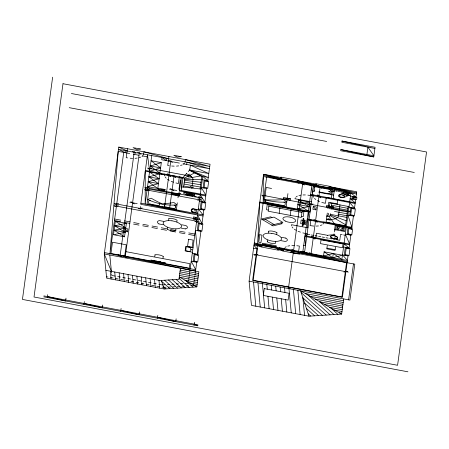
<?xml version="1.0" encoding="UTF-8"?>
<svg xmlns="http://www.w3.org/2000/svg" width="449" height="449" viewBox="0 0 449 449"><rect width="100%" height="100%" fill="white"/><g stroke="black" fill="none" stroke-linecap="round" stroke-linejoin="round"><path stroke-width="0.67" d="M52.634 77.194L22.45 299.421L407.933 371.806M47.263 297.519L47.645 294.696M65.992 298.142L65.605 300.965L47.392 296.57M83.952 304.405L84.333 301.588M204.991 180.925L207.713 181.435L210.048 164.227L118.789 147.092L104.275 253.96L106.643 278.189L164.166 288.993L196.819 286.905L198.879 271.729L104.275 253.96L111.397 271.381L111.593 272.88M102.681 305.034L102.299 307.851L84.081 303.457M123.728 152.407L109.977 253.634L118.21 151.369L129.716 153.53M113.502 234.737L115.331 221.273L126.371 223.344L124.541 236.808L113.502 234.737L125.153 232.313L114.72 225.774L126.371 223.344M125.327 150.628L125.052 152.654L118.485 149.343L209.745 166.478L185.488 159.619L184.949 162.409M127.421 148.714L126.203 157.678L127.606 157.913M120.023 256.564L134.324 151.279M124.811 228.35L124.424 231.235L127.533 231.819L127.926 228.934L124.811 228.35L127.533 231.819M124.721 256.048L126.248 244.8L112.486 242.213L110.959 253.461L189.315 268.176L189.927 263.675L125.327 251.547M125.153 257.524L139.454 152.239M120.719 311.314L121.101 308.491M140.043 209.537L140.447 206.557M161.314 162.684L150.342 165.984L159.889 173.168L161.314 162.684L151.055 160.753L160.602 167.909L149.629 171.243L151.756 155.59M139.448 311.937L139.067 314.755L120.848 310.36M157.807 188.501L159.793 173.898L148.866 176.85L158.469 183.624L147.547 186.576L157.807 188.501L148.209 181.699L159.126 178.775L149.528 171.973L145.179 204.003L145.257 171.17L182.956 178.247L179.325 176.816L178.41 183.534L175.935 182.973M158.155 189.478L158.323 188.243L165.086 189.512L164.918 190.746L158.155 189.478L165.086 189.512M159.547 205.041L159.732 203.683M164.704 175.89L164.631 174.06M166.759 158.407L166.45 160.658L162.016 157.515L161.707 159.765L179.353 163.082M154.77 256.654L155.006 254.909M168.931 156.51L167.713 165.473L169.116 165.703M155.971 261.296L155.932 261.582L160.518 262.446L160.557 262.16M155.999 261.077L160.59 261.935M164.474 204.57L164.289 205.934A1.858 0.752 11.2 0 0 166.018 207.006M164.323 208.639L170.867 160.445M169.453 209.599L174.072 175.57M163.009 258.203L163.245 256.458M167.421 229.237L167.657 227.491M168.622 220.397L168.852 218.685M172.556 194.361L172.73 193.092L179.802 194.423L179.628 195.691L172.556 194.361L179.802 194.423M157.414 318.201L157.795 315.383M175.329 208.005L175.581 206.136M177.304 202.825L176.401 209.475L147.019 203.958L149.051 189.007L178.433 194.524L177.989 197.785M178.769 194.973L179.179 191.964M183.506 164.216L184.421 163.352M175.66 230.78L175.896 229.041M176.861 221.941L177.097 220.229A5.736 2.312 11.2 0 0 168.779 218.657M186.829 173.224L183.057 177.518L181.301 190.443L181.093 177.899L179.314 190.982L205.743 195.944L179.432 190.095L205.861 195.057L201.225 187.525L206.748 188.563L204.127 187.289L206.849 187.805L204.795 202.914L202.078 202.404M183.585 187.104L184.73 178.68M186.661 164.452L186.969 162.201L209.442 168.729L183.007 163.767M186.06 194.72L186.228 193.485L192.991 194.754L192.823 195.989L186.06 194.72L192.991 194.754M188.782 177.035L189.192 174.027M180.453 268.266L178.96 279.295L159.979 280.507L105.874 270.349M193.901 186.896L191.83 188.036L192.98 179.578A12.46 5.029 11.2 0 0 186.313 173.763M176.137 318.824L175.755 321.647L157.543 317.252M194.512 195.298L194.4 196.123L196.421 196.499M194.591 194.698L194.703 193.873M195.192 218.461L194.883 218.371M200.08 188.934L201.775 176.451L189.371 170.323M188.339 282.421L188.226 283.24L185.33 283.448M188.479 281.371L188.625 280.328M188.765 279.284L188.906 278.24M189.046 277.19L189.192 276.146M189.332 275.102L189.478 274.025M189.618 272.975L189.764 271.931M189.905 270.887L190.017 270.062M190.202 268.698L197.498 214.964L201.999 223.512L196.482 222.474M197.65 213.853L200.226 194.911L204.896 202.185L199.378 201.152M200.344 194.024L202.735 176.44L189.736 170.003L190.393 165.153L208.779 173.578L189.736 170.003L208.252 177.473L202.735 176.44L207.814 180.706L202.291 179.667M193.081 261.571L194.148 253.713M197.279 230.679L198.346 222.822M200.175 209.357L201.242 201.5M203.094 187.878L204.16 180.021M194.013 261.75L195.085 253.893L197.7 255.161L201.034 230.606L198.312 230.096L200.933 231.37L195.41 230.331L197.801 254.403L192.284 253.365M198.211 230.859L199.277 223.001L201.898 224.236L203.93 209.285L201.208 208.774L203.829 210.042L198.306 209.01L203.167 214.891L140.902 203.201L203.021 216.003L140.756 204.312L147.48 154.787L149.629 171.243M201.107 209.531L202.173 201.674L204.795 202.914M204.026 188.052L205.092 180.195L207.713 181.435M193.772 284.088L193.575 285.547L190.92 285.699M193.912 283.044L194.058 282M194.204 280.922L194.344 279.873M194.484 278.829L194.63 277.785M194.771 276.741L194.911 275.692M195.051 274.648L195.197 273.604M195.337 272.554L196.836 261.531L194.114 261.021L196.735 262.261L191.218 261.223L195.719 269.737L104.46 252.602L195.534 271.101M194.103 325.093L194.484 322.27M43.761 296.862L197.756 325.778L197.886 324.829L43.89 295.908M343.698 298.922L341.638 314.098L308.985 316.186L251.462 305.387L249.094 281.158L263.608 174.285L281.719 177.686L281.568 178.797L263.608 174.285M257.316 245.856L252.624 280.423L342.407 297.283L348.127 255.172L345.326 254.65L348.026 255.902L342.508 254.864L347.408 260.465L254.28 242.976L260.19 245.255L260.341 244.116M263.086 203.369L257.625 243.605L259.747 202.74L310.04 212.181L297.928 204.514L309.574 202.089L298.54 200.018L297.317 209.015L300.768 211.187M266.644 177.164L263.193 202.606L263.305 176.536L356.427 194.024L330.857 188.052L330.7 189.192M265.589 201.399L265.774 200.035M260.97 246.54L260.92 246.922L278.329 250.188L278.386 249.812M253.567 248.235L256.907 248.864L253.977 245.227L261.902 246.714L262.053 245.609M269.024 204.839L268.16 211.21L301.273 217.428L302.143 211.058M267.284 241.747L267.514 240.035M268.48 232.941L268.71 231.229M279.705 178.449L279.547 179.589L263.456 175.396L356.585 192.885L329.139 186.593L328.988 187.699M280.788 177.512L280.838 177.131L298.254 180.403L298.203 180.784M279.199 213.281L280.064 206.91M275.753 241.584L275.523 243.296A5.736 2.312 11.2 0 1 267.206 241.747M276.719 234.485L276.949 232.773M283.246 198.739L283.42 197.47L290.492 198.8L290.323 200.063L283.246 198.739L290.492 198.8M279.469 248.875L279.62 247.736L281.719 249.302L281.877 248.157M287.927 193.637L286.176 206.534L264.175 202.404L266.206 187.446L271.572 188.457M282.427 250.57L282.376 250.952L299.477 254.162L299.528 253.78M283.358 250.744L277.678 248.538L277.527 249.65L283.358 250.744L283.51 249.633M283.819 249.695L284.239 248.342M290.239 215.352L291.104 208.987M297.193 181.733L297.345 180.621L316.702 184.258L316.551 185.364L297.345 180.621M298.826 183.209L298.983 182.07L314.53 186.155L314.687 185.016M288.477 288.196L293.444 251.631M293.478 251.378L302.778 182.911M298.512 252.45L299.376 246.086L296.8 245.698M300.611 252.849L300.763 251.704L347.251 261.604L254.123 244.116L261.902 246.714M302.789 252.085L311.808 185.645L312.409 194.726L313.598 185.981M306.695 236.803L304.574 252.422L302.884 251.356L304.675 251.693M308.974 220.038L306.802 236.039L305.314 233.458L302.839 232.896M312.308 195.483L309.075 219.28L308.25 211.849L259.848 201.977L310.141 211.423L309.653 201.517M313.587 197.223L313.34 194.9M314.216 190.224L314.603 187.401M310.938 219.628L310.13 225.617L313.812 226.083M315.77 184.079L315.821 183.703L330.122 186.386L330.071 186.767M313.295 206.394L312.902 209.279L315.939 209.846L316.326 206.961L313.295 206.394L315.939 209.846M310.966 254.662L320.266 186.195M315.815 237.734L316.427 233.233L327.467 235.31L334.909 234.496M326.311 206.826L326.485 205.558L333.556 206.882L333.388 208.151L326.311 206.826L333.556 206.882M326.019 222.463L327.299 213.051M327.905 208.583L328.769 202.246L337.16 203.824M329.998 193.188L330.38 190.365M330.924 194.597L331.631 189.366M328.545 213.286L328.27 215.284A2.256 0.909 11.2 0 1 326.889 215.778M329.151 208.819L329.936 203.021L349.058 206.613M324.111 251.799L332.715 257.704L342.452 255.245L324.111 251.799L323.544 255.981L333.281 253.522L341.885 259.427L344.007 243.807L349.092 248.044L343.575 247.006M331.379 198.29L331.435 197.846M331.491 197.465L331.564 196.926M331.615 196.544L331.693 195.972M331.744 195.596L331.822 195.023M331.867 194.675L331.946 194.103M331.996 193.727L332.075 193.154M332.12 192.806L332.198 192.234M332.249 191.858L332.563 189.54L334.101 191.745L331.379 191.235M327.416 235.686L327.467 235.31M330.408 213.634L330.138 215.632L345.635 224.781M331.014 209.167L331.805 203.369M333.164 198.621L333.253 197.987M333.304 197.611L333.377 197.072M333.427 196.69L333.506 196.118M333.556 195.742L334.353 189.876M327.276 245.508L326.821 248.864L335.061 250.413L335.515 247.057M366.906 154.467L367.899 147.149L373.899 155.781L340.864 149.579L340.707 150.718L373.748 156.92L375.055 147.255L342.02 141.053L341.857 142.254L374.893 148.462L342.02 141.053M337.087 204.362L337.648 200.243M333.977 234.322L334.039 233.845M334.303 231.914L335.246 224.977M332.715 257.704L333.281 253.522M338.479 215.868L339.966 204.901M345.853 192.655L345.113 192.806M345.898 192.34L345.938 192.054M339.938 239.143L339.781 240.316L336.98 239.794M340.022 238.542L340.14 237.656M340.224 237.055L340.342 236.168M340.426 235.562L340.583 234.389L342.138 234.687M348.143 193.996L348.368 192.346M348.127 206.433L345.506 225.729L326.075 222.081M344.114 243.049L346.286 227.048L351.758 228.434L346.235 227.396M346.387 226.285L349.619 202.493L354.497 208.252L348.98 207.214M349.72 201.73L350.91 192.986L356.018 197.066L350.495 196.028M344.293 255.2L345.36 247.343M347.111 234.479L348.026 227.733M349.698 215.408L350.764 207.55M351.921 199.059L352.285 196.365M345.225 255.374L346.297 247.517L348.991 248.802L350.944 234.423L348.143 233.895L350.837 235.181L345.32 234.142L349.631 244.082L305.011 235.703L349.53 244.845L304.91 236.466L305.488 245.704L303.698 245.367M348.042 234.653L348.957 227.907L351.651 229.192L353.531 215.346L350.736 214.818L353.43 216.109L347.913 215.071L351.909 227.323L307.29 218.944L310.837 220.392M350.63 215.582L351.702 207.724L354.396 208.976L355.754 198.997L352.953 198.475L355.653 199.76L350.13 198.722L355.243 202.768L310.624 194.389L313.239 195.663M352.852 199.233L353.217 196.539L355.917 197.796L356.736 191.774L329.139 186.593M346.555 262.609L341.891 296.957L253.197 280.299L257.558 248.207L257.013 248.106M348.592 299.842L353.475 263.911M143.517 154.63L143.977 151.824L168.622 158.755M295.335 197.756L294.965 198.761L311.443 201.854M142.99 155.567L141.996 156.42M195.135 217.703L194.838 218.135L195.405 218.051L194.855 218.596M322.999 224.169L323.768 222.042L351.803 228.081L307.183 219.707L307.919 227.806L291.44 224.708L291.53 225.796M188.249 171.54L189.742 169.935M296.172 196.909L297.311 196.146M285.003 247.444L286.221 246.703M347.509 195.753L345.034 197.066A5.259 2.122 11.2 0 1 341.105 197.459M347.47 194.844L347.818 194.647M321.86 224.932L320.339 225.555M184.326 178.146L194.602 172.899M342.031 193.205L343.715 192.582L349.35 195.068M349.485 195.287L347.672 195.837M339.523 194.681L342.312 193.485M348.649 195.652L342.671 193.193M140.705 157.122L139.111 157.7M182.215 164.918L180.543 165.479M287.815 246.125L289.706 245.698M147.861 199.373L151.229 198.217A65.307 26.356 11.2 0 0 162.1 203.818A65.307 26.356 11.2 0 0 173.926 202.477L176.816 204.811M176.783 204.974L176.743 204.985A30.577 12.342 11.2 0 1 162.061 204.228A30.577 12.342 11.2 0 1 147.923 199.609L147.85 199.541M286.49 202.011L286.411 202.028A30.577 12.336 11.2 0 1 264.809 199.799M343.58 195.899L343.912 195.798M329.263 218.556L326.445 219.325L330.47 220.212M262.766 219.814L273.974 217.108L282.898 222.423L271.696 225.095M114.546 206.534L118.401 205.704M262.171 196.017L266.033 195.18M194.765 221.598L198.626 220.762M307.335 204.497L311.196 203.661M309.204 204.845L313.06 204.009M346.437 211.838L350.299 211.002M137.147 158.076L135.042 158.334M148.024 168.992L151.88 168.19M186.969 176.305L190.825 175.503M145.397 188.316L149.253 187.514M145.111 190.41L148.967 189.607M114.832 204.413L118.688 203.61M138.309 208.819L142.165 208.016M197.947 198.183L201.803 197.38M197.661 200.276L201.517 199.474M298.905 195.534L300.796 195.141M195.051 219.477L198.907 218.674M297.317 209.015L308.968 206.591L298.54 200.018M254.134 255.2L257.99 254.398M343.917 272.06L347.773 271.258M124.541 236.808L114.113 230.242L125.759 227.845L115.331 221.273M176.957 194.243L180.891 193.457M184.691 178.966L200.652 175.885M178.657 165.872L176.474 166.113M318.453 225.948L316.197 226.111M176.322 284.032L178.573 283.869M180.824 283.74L183.08 283.577M166.074 287.27L161.943 287.18M165.064 284.745L162.173 284.913L158.828 284.284M167.32 284.582L169.57 284.453M171.821 284.29L174.072 284.161M181.912 286.282L184.163 286.153M186.419 285.991L188.67 285.861M168.324 287.141L170.575 287.012M172.831 286.849L175.082 286.72M177.333 286.557L179.662 286.445M291.878 245.519L294.275 245.513M303.053 194.95L305.365 194.928M336.817 238.997L336.464 239.255L337.592 239.396L334.701 237.802L336.52 239.087M184.629 179.437L201.332 179.718M132.646 158.368L130.193 158.233M171.703 166.029L174.156 166.164M193.654 212.164L195.309 212.31A1.145 0.46 11.2 0 0 196.224 212.012L196.471 210.222A1.145 0.46 11.2 0 0 195.657 209.593L194.063 209.155A1.381 0.556 11.2 0 0 192.357 209.212M181.778 186.93L201.017 189.046M184.505 180.324L200.984 182.283M307.891 195.141L312.257 195.865L310.517 195.152L355.137 203.526L326.249 197.324L325.435 203.313L321.804 202.437M347.919 194.636L349.401 195.304M197.751 213.095L193.165 212.265M271.875 233.368L272.824 233.525A9.362 3.777 11.2 0 1 281.523 238.627L281.523 239.014A9.362 3.777 11.2 0 1 272.745 241.192L271.802 241.034A9.362 3.777 11.2 0 1 263.114 235.95L263.103 235.551A9.362 3.777 11.2 0 1 271.886 233.379M171.945 220.813L172.887 220.97A9.362 3.777 11.2 0 1 181.587 226.066L181.592 226.453A9.362 3.777 11.2 0 1 172.814 228.636L171.872 228.479A9.362 3.777 11.2 0 1 163.178 223.389L163.167 222.996A9.362 3.777 11.2 0 1 171.956 220.824M184.275 182.036L200.641 184.786M184.006 184.034L200.333 187.065M71.38 93.515L326.659 141.452M69.219 107.665L414.281 172.461M279.654 178.825L298.933 182.446M314.637 185.398L330.801 188.434M346.235 192.789L350.276 193.553M334.23 190.763L335.01 190.909M335.942 191.089L337.266 191.336M338.198 191.51L339.596 191.774M340.527 191.948L341.852 192.194M342.783 192.368L344.181 192.632M133.37 154.215L138.887 155.253M142.541 155.938L147.205 156.813M355.967 197.414L356.904 197.588L356.635 199.552L355.703 199.378M353.122 197.268L355.917 197.796M318.936 191.891L328.028 193.598M312.886 191.207L314.597 191.532M318.874 192.335L333.641 195.107M150.342 165.984L160.602 167.909M147.502 168.111L191.347 176.345M207.764 181.054L208.695 181.228L207.73 188.356L206.798 188.182M354.452 208.6L355.384 208.774L354.413 215.902L353.481 215.728M351.601 208.454L354.396 208.976M331.547 205.272L347.868 208.336M183.057 177.518L145.353 170.44L164.53 174.79M331.289 207.141L347.616 210.205M261.655 195.135L350.815 211.877M180.734 180.526L180.189 180.425L178.971 189.394L179.516 189.495M331.059 208.852L347.38 211.917M297.928 204.514L308.968 206.591M334.46 211.406L347.128 213.786M148.866 176.85L159.126 178.775M338.002 214.089L346.864 215.75M183.736 185.998L190.112 187.194M267.351 202.51L283.128 205.474M330.312 214.336L346.639 217.4M148.209 181.699L158.469 183.624M268.839 206.203L301.958 212.422M169.363 189.113L176.749 190.499M197.897 196.78L199.917 197.156M268.317 210.065L266.526 209.734L267.239 204.503L303.928 211.395L303.221 216.62L301.431 216.283M144.875 187.474L202.319 198.262M335.201 225.325L336.133 225.499M144.589 189.562L202.033 200.349M351.707 228.81L352.639 228.99L351.825 234.973L350.894 234.799M348.856 228.664L351.651 229.192M302.952 220.341L301.167 220.004L300.673 223.619L302.463 223.95M304.197 220.571L306.061 220.925L305.573 224.534L303.704 224.186M204.845 202.538L205.782 202.712L204.811 209.84L203.88 209.666M302.705 222.148L304.029 222.395M304.338 223.069L303.945 222.996L304.113 221.795L304.501 221.868A4.232 1.706 11.2 0 1 304.299 223.046M334.589 229.821L335.521 229.995M343.614 234.962L345.169 235.254M150.269 204.082L157.577 205.451M166.051 207.045L173.359 208.415M305.314 233.458L307.105 233.789M307.054 234.17L309.849 234.698M311.331 234.973L313.503 235.383M314.979 235.663L317.157 236.067M318.633 236.348L320.889 236.769M322.287 237.033L324.543 237.454M326.019 237.734L328.197 238.144M329.673 238.419L331.85 238.829M333.326 239.104L335.504 239.513M129.873 202.263L137.175 203.638M197.145 217.597L193.491 216.906L193.182 219.157L196.836 219.842M114.31 203.565L199.429 219.55M349.041 248.426L349.973 248.6L349.008 255.694L348.076 255.52M346.19 248.28L348.991 248.802M114.024 205.659L199.143 221.643M281.517 237.302L285.794 238.105M201.949 223.86L202.886 224.034L201.915 231.162L200.984 230.988M199.182 223.725L201.898 224.236M326.917 248.134L335.156 249.683M281.063 240.664L285.334 241.467A5.736 2.312 11.2 0 0 285.755 238.065M163.705 221.391L159.429 220.582A5.736 2.312 11.2 0 0 158.94 223.939M181.66 224.758L185.937 225.561A5.736 2.312 11.2 0 1 185.437 228.911M158.974 223.944L163.251 224.747M181.205 228.12L185.482 228.923M260.24 244.879L279.519 248.499M281.77 248.92L300.662 252.467M114.68 219.005L120.826 220.162M124.48 220.846L129.997 221.885M133.729 222.581L139.168 223.602M142.9 224.304L148.417 225.342M152.071 226.027L157.593 227.065M161.247 227.75L166.764 228.788M170.418 229.473L175.935 230.511M179.589 231.196L185.111 232.228M188.765 232.919L194.905 234.069M290.509 252.085L297.895 253.472M114.478 220.493L120.624 221.649M124.278 222.334L129.795 223.372M133.527 224.073L138.965 225.095M142.698 225.796L148.215 226.829M151.869 227.514L157.391 228.552M161.045 229.237L166.562 230.275M170.216 230.96L175.733 231.998M179.387 232.683L184.909 233.721M188.563 234.406L194.703 235.557M114.72 225.774L125.759 227.845M253.612 254.353L348.295 272.133M114.113 230.242L125.153 232.313M193.048 247.758L185.74 246.383L185.128 250.884L192.436 252.254M197.751 254.779L198.683 254.959L197.723 262.053L196.785 261.879M194.978 254.65L197.7 255.161M249.094 281.158L349.917 300.089L354.794 264.158L298.596 253.606L298.742 252.495L347.099 262.716M180.212 270.074L198.632 273.531M305.365 293.573L343.451 300.729M179.97 271.847L198.391 275.304M310.253 296.312L343.21 302.503M179.723 273.654L198.149 277.112M315.136 299.079L342.969 304.304M179.477 275.462L197.902 278.919M319.946 301.835L342.722 306.111M180.015 277.381L197.661 280.692M324.835 304.574L342.48 307.885M184.82 280.137L197.414 282.5M329.639 307.329L342.233 309.692M189.708 282.904L197.173 284.307M334.527 310.096L341.992 311.499M194.597 285.643L196.931 286.08M339.416 312.835L341.751 313.273M115.14 276.084L111.801 275.456L111.683 273.969M117.705 276.567L120.27 277.044M122.835 277.527L125.4 278.01M127.971 278.492L130.536 278.975M133.1 279.452L135.665 279.935M138.309 280.434L140.874 280.917M143.439 281.394L146.004 281.877M148.568 282.359L151.133 282.842M153.698 283.325L156.263 283.807M106.52 276.769L107.996 277.05M110.561 277.527L113.126 278.01M115.69 278.492L118.255 278.975M120.82 279.458L123.385 279.94M125.95 280.417L128.515 280.9M131.086 281.383L133.65 281.865M136.215 282.348L138.78 282.831M141.345 283.308L143.91 283.79M146.554 284.29L149.119 284.767M151.683 285.25L154.248 285.732M156.813 286.215L159.378 286.698M198.211 209.739L193.626 208.847A1.936 0.78 11.2 0 0 191.757 209.071A10.484 4.232 11.2 0 0 191.454 211.344M340.864 149.579L373.748 156.92M300.392 232.139L298.119 231.291M173.488 182.221L171.209 181.374M330.234 214.903L346.185 220.756M319.531 201.584L317.432 200.608M347.459 194.905L348.968 195.545M342.16 193.424L347.649 195.854M118.789 147.092L127.112 150.965M194.232 324.139L197.756 325.778M296.099 230.298L294.331 229.214M341.638 314.098L300.555 290.817L308.985 316.186M179.274 276.982L196.819 286.905M271.999 217.58L270.668 216.811L261.441 219.011L273.02 225.898L282.253 223.664L280.922 222.895M265.157 219.224L274.081 224.539M137.557 152.144L141.081 154.333M172.175 175.475L175.699 177.664M132.427 151.178L135.952 153.373M170.396 188.563L173.926 190.752M130.827 201.696L134.352 203.885M123.526 255.43L127.056 257.625M118.396 254.471L121.926 256.66M318.442 186.111L321.894 188.288M300.875 182.81L304.327 184.988M317.252 194.888L320.704 197.06M317.151 195.618L320.603 197.79M313.817 220.173L317.269 222.345M311.539 236.932L314.99 239.109M168.964 160.349L172.416 162.527M309.417 252.585L312.869 254.757M291.844 249.285L295.296 251.457M291.541 251.535L294.993 253.707M167.146 173.752L170.598 175.929M167.039 174.509L170.491 176.687M167.505 179.308L169.194 180.375M167.825 207.477L171.35 209.7M286.849 286.103L290.295 288.275M297.418 208.252L300.869 210.463M313.918 219.409L317.37 221.615M311.645 236.168L315.091 238.38M162.695 206.512L166.141 208.718M315.748 199.513L314.463 198.391M283.695 199.536L286.569 201.865M308.194 313.795L310.759 316.062M163.374 286.602L165.939 288.87M179.078 278.408L189.181 287.388M176.143 279.48L185.319 287.635M330.604 307.868L337.856 314.328M319.278 301.453L334 314.581M185.785 280.676L193.036 287.136M308.031 295.049L330.138 314.828M306.442 308.497L314.62 315.815M172.281 279.727L181.379 287.871M168.42 279.98L177.518 288.123M164.564 280.227L173.662 288.37M161.623 281.304L169.801 288.623M301.184 292.63L326.199 315.063M302.94 297.895L322.337 315.316M304.691 303.198L318.481 315.563M292.978 228.053L292.091 226.941M166.147 178.146L165.193 176.99M190.247 186.212L191.83 188.036M329.005 216.328L334.314 223.63M161.343 280.44L164.166 288.993M280.109 286.978L280.586 291.682M275.68 286.148L276.157 290.851M271.247 285.317L271.724 290.02M266.818 284.486L267.295 289.19M158.968 280.316L159.737 288.163M154.54 279.486L155.309 287.326M150.106 278.649L150.875 286.496M145.678 277.819L146.447 285.665M141.244 276.988L142.013 284.834M109.797 254.998L111.397 271.381M110.308 271.179L111.077 279.025M302.879 297.788L304.557 315.355M285.648 299.618L286.832 312.027M281.22 298.787L282.404 311.196M276.786 297.956L277.97 310.36M272.358 297.126L273.542 309.529M267.924 296.289L269.108 308.699M263.496 295.459L264.68 307.868M262.39 283.65L263.451 294.606M297.833 290.307L300.128 314.524M293.405 289.476L295.695 313.688M288.971 288.645L291.266 312.858M257.956 282.819L260.246 307.032M253.528 281.989L255.818 306.201M136.894 276.169L137.585 283.998M132.461 275.338L133.151 283.167M128.032 274.507L128.723 282.337M123.598 273.677L124.289 281.506M119.17 272.84L119.861 280.676M114.736 272.01L115.427 279.839M284.543 287.815L284.941 292.501M283.936 202.162A1.858 0.752 11.2 0 1 285.278 203.161L285.02 205.047A1.858 0.752 11.2 0 1 283.094 205.434M267.312 202.471A1.858 0.752 11.2 0 1 265.589 201.382M283.645 199.519A62.383 25.172 11.2 0 1 264.843 199.721M175.25 207.977A1.858 0.752 11.2 0 1 173.325 208.375M174.161 205.109A1.858 0.752 11.2 0 1 175.503 206.108M150.303 200.63A1.858 0.752 11.2 0 0 148.765 201.085L148.507 202.97A1.858 0.752 11.2 0 0 150.235 204.042M159.468 205.013A1.858 0.752 11.2 0 1 157.543 205.418M330.043 215.61A5.023 2.026 11.2 0 1 326.726 216.519M338.394 215.812A13.717 5.534 11.2 0 1 326.378 219.269M336.099 238.789A3.755 1.515 11.2 0 1 330.352 236.735A3.755 1.515 11.2 0 1 335.392 235.966A3.755 1.515 11.2 0 1 336.436 238.739M335.863 238.621A3.362 1.358 11.2 0 1 330.739 236.78A3.362 1.358 11.2 0 1 335.24 236.09A3.362 1.358 11.2 0 1 336.194 238.571M314.524 187.373A1.858 0.752 11.2 0 1 316.455 186.969L328.617 189.254A1.858 0.752 11.2 0 1 330.307 190.337M329.92 193.154A1.858 0.752 11.2 0 1 327.995 193.558M339.41 196.432A4.546 1.835 11.2 0 1 340.033 194.905M339.461 194.642A5.259 2.122 11.2 0 0 338.754 196.432A2.571 1.038 11.2 0 0 341.094 197.448M344.422 196.825A4.546 1.835 11.2 0 1 341.077 197.162M341.055 197.117A1.779 0.718 11.2 0 1 339.483 196.426M344.361 196.802A2.492 1.005 11.2 0 0 343.536 195.264A2.492 1.005 11.2 0 0 340.118 194.945M342.503 195.119A3.126 1.263 11.2 0 1 343.917 195.742M314.67 190.859A1.858 0.752 11.2 0 1 314.143 190.191M182.956 177.495A2.806 1.134 11.2 0 1 184.662 178.651M192.004 211.417A9.929 4.007 11.2 0 1 192.307 209.195M193.137 212.225A1.936 0.78 11.2 0 1 191.448 211.333M193.614 212.108A1.381 0.556 11.2 0 1 192.06 211.423M268.642 231.168A5.736 2.312 11.2 0 1 276.954 232.728M303.883 223.232A2.178 0.876 11.2 0 0 304.338 223.271A4.232 1.706 11.2 0 0 304.562 221.643A2.178 0.876 11.2 0 0 304.119 221.514M303.659 218.562A32.872 13.262 11.2 0 1 304.029 221.778M303.866 222.979A32.872 13.262 11.2 0 1 302.665 225.898M154.933 254.88A5.736 2.312 11.2 0 1 163.245 256.446M175.66 230.764A5.736 2.312 11.2 0 1 167.348 229.203M191.499 249.756L192.2 249.891L191.51 249.728M194.799 210.8L195.495 210.935L194.799 210.789M328.791 191.515L329.645 191.672L328.797 191.499M62.983 83.716L34.017 297.014L397.584 365.284L426.55 151.987L62.983 83.716M150.948 260.128L165.614 263.108L150.948 260.128M184.006 192.251L183.798 193.772L193.901 195.674L194.108 194.153L184.006 192.251M186.251 246.709L185.701 250.767L190.135 251.597L190.685 247.539L186.251 246.709M188.541 239.244L187.581 246.338L192.166 247.203L193.126 240.103L188.541 239.244M259.786 234.72L258.764 242.23L260.942 242.634L261.963 235.13L259.786 234.72M262.772 243.274L262.648 244.161L276.174 246.697L276.298 245.811L262.772 243.274M264.265 288.617L263.339 295.431L288.135 300.089L289.061 293.276L264.265 288.617M303.215 218.405L302.199 225.886L302.755 225.926L303.749 218.573L303.215 218.405M321.029 239.85L320.519 243.622L342.514 247.753L343.03 243.981L321.029 239.85M336.105 225.69L335.549 229.809L344.72 231.527L345.281 227.413L336.105 225.69M140.453 149.017L136.563 149.455L133.067 147.631L140.453 149.017M181.183 156.667L177.299 157.105L173.797 155.281L181.183 156.667M337.025 229.366A1.308 0.528 11.2 0 0 339.107 229.377A1.308 0.528 11.2 0 0 337.379 228.507A1.308 0.528 11.2 0 0 337.025 229.366M337.424 227.654A1.701 0.685 11.2 0 0 340.134 227.671A1.701 0.685 11.2 0 0 337.878 226.537A1.701 0.685 11.2 0 0 337.424 227.654M342.099 228.401A1.308 0.528 11.2 0 0 344.181 228.412A1.308 0.528 11.2 0 0 342.452 227.542A1.308 0.528 11.2 0 0 342.099 228.401M341.212 230.286A1.701 0.685 11.2 0 0 343.923 230.298A1.701 0.685 11.2 0 0 341.667 229.164A1.701 0.685 11.2 0 0 341.212 230.286M347.313 193.463A1.465 0.589 11.2 0 0 349.642 193.474A1.465 0.589 11.2 0 0 347.7 192.503A1.465 0.589 11.2 0 0 347.313 193.463M285.25 221.06A6.527 2.632 11.2 0 0 295.638 221.11A6.527 2.632 11.2 0 0 286.995 216.766A6.527 2.632 11.2 0 0 285.25 221.06"/></g></svg>
